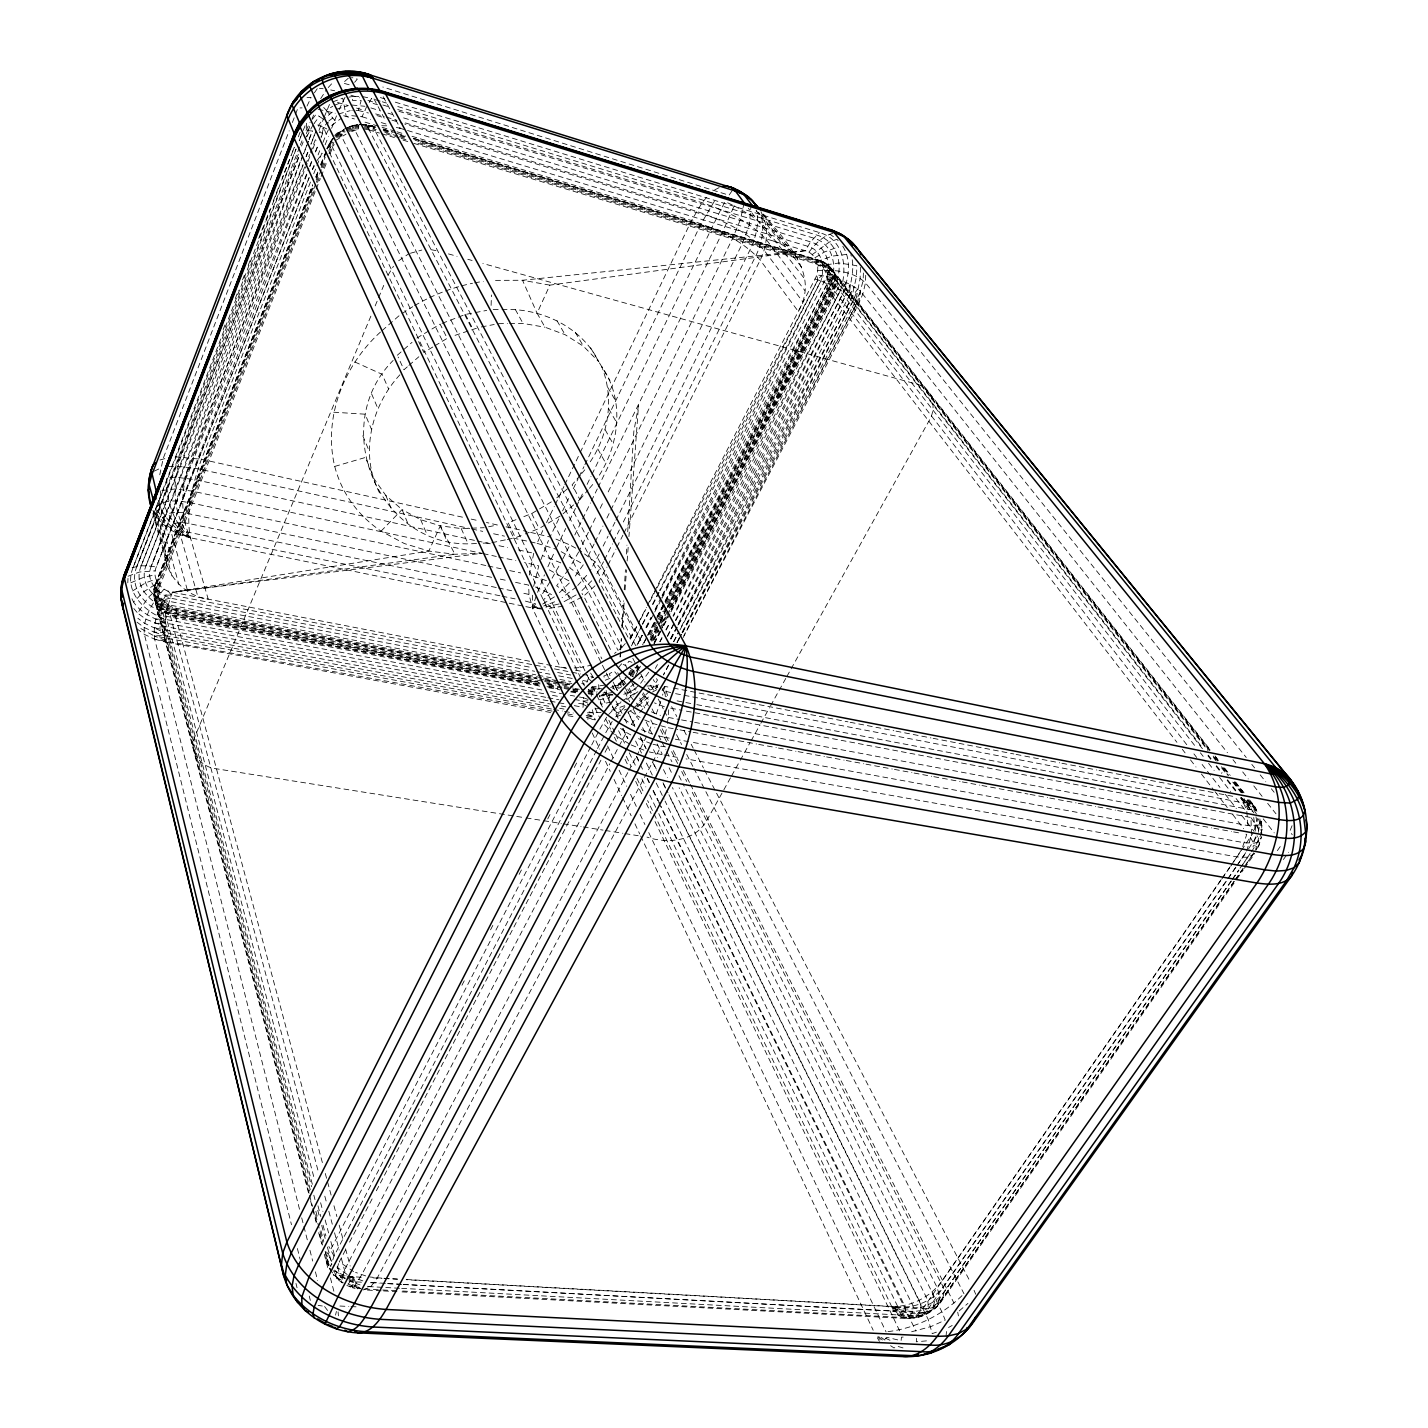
<?xml version="1.0" encoding="UTF-8"?>
<svg xmlns="http://www.w3.org/2000/svg" width="1428" height="1428" viewBox="0 0 1428 1428"><rect width="100%" height="100%" fill="white"/><g stroke="black" fill="none" stroke-linecap="round" stroke-linejoin="round"><path stroke-width="0.75" stroke-dasharray="5 3.75" d="M665.323 696.757L664.609 686.368L671.16 687.636M550.565 712.483L165.362 642.047C162.399 625.268 166.683 608.007 172.377 592.245L428.828 551.065L454.907 554.278L481.254 553.189M358.874 124.861L358.499 128.788L347.397 131.804M411.996 136.303L691.527 220.519C716.517 228.998 742.274 240.1 760.214 260.11L798.27 311.429C821.279 272.034 782.401 238.976 760.517 210.309M654.452 591.585L814.995 278.995C820.904 269.035 817.191 253.881 805.231 250.703L396.127 127.074M665.573 600.795L825.152 292.204C831.132 282.208 827.455 266.947 815.406 263.787L411.532 142.675M860.459 267.304L860.138 278.317L855.729 300.987L682.298 632.675M863.387 272.998L863.155 280.495L857.282 302.575L683.923 635.585M865.707 275.283L865.475 282.833L862.887 293.882L858.531 304.057L683.173 637.513M491.107 305.431L491.446 294.989M574.306 705.646L583.088 707.271L583.409 697.756L576.841 696.525M591.263 696.257L591.835 686.957L605.972 684.904M127.806 582.803L127.984 578.429M541.819 689.956L165.309 619.359C144.246 611.755 123.004 591.049 133.322 566.916L290.33 157.633L282.119 178.304M309.055 1193.326L153.599 595.03L153.992 588.693L159.436 586.854L315.409 191.013M529.592 661.235L172.377 592.245C160.846 590.746 151.332 578.358 156.277 567.005L306.824 174.716M541.319 677.657L176.733 608.328C166.683 606.793 157.473 597.511 159.436 586.854M667.465 723.478L668.911 707.842L682.013 710.323M310.465 182.07L201.437 459.281C192.655 484.163 185.426 511.367 190.424 537.803L208.202 599.117C179.268 595.333 156.134 563.971 168.504 535.714L309.091 177.697M352.877 129.734L352.377 125.468L357.589 124.575M620.573 649.829L621.251 638.691M621.93 627.57L623.554 600.831M624.232 589.71L625.446 569.665M626.392 554.064L626.928 545.157M627.731 531.805L633.818 431.577L638.494 405.552L628.945 536.589M299.523 1209.248L154.67 639.191C152.225 622.197 159.686 605.383 168.129 591.049L171.306 595.065L545.639 667.197M620.68 649.847L621.483 638.744M622.465 625.428L624.25 600.992M625.053 589.889L626.517 569.897M627.16 561.008L628.302 545.46M309.18 139.355L312.375 131.037L306.02 130.412L306.77 121.541M946.05 1336.501L946.728 1328.486M1261.834 834.791L1260.745 818.405M677.925 625.089L849.321 295.703C849.714 281.959 855.854 268.357 850.838 254.719M1251.481 851.802L1258.889 840.039L1261.21 833.059L1261.906 825.705L1257.782 818.351L1254.73 829.757M380.437 332.081C343.916 365.211 323.031 417.458 334.723 466.421A158.901 131.608 -26.4 0 0 381.062 531.145L404.356 543.55L428.828 551.065L440.27 525.843L461.244 528.574L484.235 527.7M159.757 474.792L163.167 458.549L289.17 130.805M916.651 1338.304L916.294 1341.802L927.236 1340.803M662.074 595.476L820.886 280.941C824.777 268.071 822.974 250.364 807.659 246.276L404.695 124.004M476.506 543.425C380.651 552.136 326.476 427.24 393.164 360.445M379.545 492.928C359.303 454.158 371.226 405.588 400.126 374.547M309.608 126.449L306.699 136.838M1258.675 837.808L1255.658 849.499L1258.3 847.179L1259.371 843.948L1257.033 835.755M325.191 1251.41L330.618 1270.492L326.316 1261.442L325.78 1252.053M358.821 96.586L352.948 96.444L352.43 100.371L361.195 100.549L358.303 110.491L351.859 110.367M395.306 102.156L819.386 232.568C844.68 239.44 847.554 268.928 840.61 290.134L672.999 615.986M744.131 202.758L740.472 219.466L732.618 238.387L607.043 494.266M328.44 129.734L326.227 134.178L322.746 133.215L321.104 137.356L323.62 127.378L327.512 122.219L331.671 125.468L340.828 118.649M1255.426 836.826L1253.034 846.965M1209.534 750.575L858.531 304.057L860.602 291.437C848.303 281.298 832.256 276.8 816.673 274.908L817.851 279.888L659.54 590.478M590.246 461.779C608.899 434.166 614.361 397.644 601.616 366.478C625.607 400.304 619.306 447.535 596.047 480.058M398.93 111.313L813.514 238.083C833.916 243.617 837.272 267.768 830.685 284.993L667.144 607.239M667.572 695.579L664.609 686.368L662.592 695.257M344.38 1275.382L333.581 1270.741L336.758 1277.007L343.202 1282.987L341.56 1282.38L341.078 1280.256L345.933 1267.154L609.845 763.694M596.529 750.485L334.009 1256.104L330.707 1266.547L325.298 1255.855M533.661 586.372L538.767 565.916L524.558 562.525M817.726 266.001L839.129 262.984L856.836 265.715L856.55 276.354L851.748 297.542L679.728 629.73M662.449 596.029L824.063 282.137C833.167 268.25 827.437 246.384 810.533 241.885L400.804 117.042M675.408 620.323L843.716 291.972C848.393 277.139 851.784 260.074 842.716 246.134M335.544 1315.117L336.401 1311.439M588.8 678.764L330.189 142.604C331.939 139.426 338.686 126.753 342.381 134.857L338.15 138.677L337.24 137.963L345.148 131.84M533.733 553.243L529.324 574.752L548.12 581.214M308.412 1192.523L154.635 600.206L155.866 597.368L160.043 595.119M658.594 735.866L664.341 737.223L666.84 727.477L677.782 729.494M298.702 157.562L141.247 565.72C132.911 585.177 149.69 602.919 167.379 608.364L537.124 678.55M302.825 155.991L146.067 565.72C139.105 581.785 152.618 599.956 169.236 601.366L534.643 671.267M338.49 1263.619L335.544 1275.864L336.901 1278.685L341.56 1282.38M310.269 1189.81L153.867 589.871L155.759 583.463L160.525 582.999M155.759 583.463C149.708 597.297 161.382 612.326 175.412 614.058L540.034 682.959M584.48 685.94L327.351 148.226L328.369 146.888L332.617 147.459L334.134 144.478M565.988 667.769L560.204 667.162L532.394 607.971L536.035 596.44M153.599 595.03L154.902 592.495L159.222 590.978M153.992 588.693L153.867 589.871M312.339 1184.33L155.331 583.945M1258.3 847.179L1261.674 836.737L1258.175 841.949L1254.409 843.145L1244.377 842.77L690.616 741.989M592.495 682.173L588.247 678.371L593.405 677.515L589.425 675.622L586.14 684.423L581.767 683.601M660.771 701.237L656.255 713.946L660.468 715.374M540.873 559.651L548.459 540.48M601.92 688.849L598.082 688.457L597.332 690.349L590.781 689.117M1258.246 832.381L1260.299 822.064L1259.407 815.352M176.733 608.328L175.555 616.682L323.014 1164.962M682.066 632.461L853.89 299.309L857.657 289.027L851.748 297.542L678.246 625.321M537.553 592.352L544.479 574.841M303.182 164.88L151.279 566.184C144.978 580.732 157.687 593.227 170.253 598.118L531.359 667.447M306.324 156.562L307.895 152.403M311.054 144.085L315.767 131.608L310.893 144.067M296.078 149.083L136.981 566.131C128.074 586.908 145.585 609.31 166.576 612.023L538.534 682.334M302.415 132.483L299.237 140.783L300.772 136.642M291.116 155.545L294.311 147.245L290.991 155.491M298.291 136.856L300.683 130.608M303.611 153.921L308.394 141.426L303.414 153.796M292.365 122.505L294.757 116.275M295.542 114.204L297.934 107.975L302.076 107.885M310.001 166.416L312.393 160.186M315.588 151.886L317.962 145.656M307.198 163.488L151.279 566.184L141.247 565.72L130.305 568.023M308.002 161.4L312.018 151.029M312.821 148.958L316.034 140.64M133.322 566.916L295.917 149.119M299.594 147.013L136.981 566.131L298.452 157.598M300.398 144.942L302.004 140.801M298.327 154.349L180.945 456.585C171.628 482.878 172.324 515.347 190.424 537.803L523.683 606.186M301.54 146.084L303.147 141.943M306.36 133.661L308.769 127.449M311.982 119.167L313.589 115.025M223.161 329.618L225.588 323.406M235.281 298.523L238.512 290.241M242.546 279.87L244.973 273.658M248.204 265.358L250.614 259.146M258.7 238.405L265.162 221.822M265.965 219.751L269.999 209.398M273.23 201.098L278.888 186.586M146.067 565.72L302.772 164.845M306.02 156.544L307.645 152.385M304.717 166.933L191.191 457.442C182.32 482.86 178.197 512.813 190.424 537.803C173.698 534.25 157.58 523.54 151.529 507.011M305.521 164.863L309.573 154.492M310.394 152.421L316.07 137.891M319.301 129.591L323.353 119.22L334.545 110.384M324.174 117.132L329.636 104.101M678.603 622.858L846.625 293.847L850.267 284.547L843.716 291.972L673.445 616.236M309.144 177.679L156.277 567.005L151.279 566.184L308.805 168.433M312.393 169.397L314.017 165.255M318.087 154.884L319.711 150.743M322.96 142.461L326.227 134.178L323.62 127.378L314.071 123.486L319.372 116.453L323.228 119.077L318.623 125.182L319.087 130.555M313.732 173.788L316.159 167.594M316.98 165.523L321.853 153.099M325.12 144.835L328.369 136.552M331.617 128.288L336.508 115.864M1246.68 851.052L1251.517 834.916L1250.946 817.548L684.191 710.733M306.645 136.856L312.839 125.271M141.247 565.72L302.593 155.866M309.108 139.319L312.375 131.037M155.152 584.48L312.678 184.605M315.82 176.751L317.944 171.878M320.711 164.327L326.084 151.207M155.206 585.052L312.678 185.497M315.927 177.215L317.569 173.074M320.836 164.791L330.457 141.64L331.814 141.747L329.243 146.852M312.072 188.228L156.42 583.106C150.529 596.565 161.899 611.184 175.537 612.88L537.928 681.442M316.141 177.893L317.784 173.77M321.032 165.487L326.744 151.029M312.946 188.175L157.294 582.874C151.618 595.869 162.578 609.988 175.751 611.648L542.479 681.12M316.213 179.91L317.837 175.787M321.104 167.504L325.173 157.187M315.57 184.301L158.312 582.785C152.85 595.262 163.381 608.846 176.037 610.434L536.214 678.764M316.373 182.231L321.3 169.771M322.121 167.701L324.567 161.471M328.672 151.1L332.778 142.05M314.249 190.727L159.418 582.838C154.188 594.78 164.256 607.775 176.376 609.31L536.553 677.729M317.534 182.427L319.158 178.286M323.263 167.897L325.727 161.685M328.993 153.385L333.813 142.479M316.231 188.942L320.336 178.571M321.157 176.501L326.887 161.989M330.171 153.688L332.617 147.459M309.626 166.362L312.089 160.132M315.356 151.85L317.819 145.638M303.2 130.412L306.056 123.326M1292.072 825.705L1289.823 831.257L1292.251 834.737M591.977 474.346L720.747 209.63L725.156 201.634L734.206 205.846L722.229 232.818L598.261 486.93M670.946 609.595L834.059 286.6C844.823 268.482 838.29 240.868 816.495 234.977L397.18 106.35M370.869 316.141L194.922 736.509C187.871 751.485 201.241 767.55 216.467 768.799L523.969 817.584M375.171 305.878L377.742 299.737M378.598 297.684L383.739 285.368M332.778 101.888L342.756 98.175L346.254 116.614L351.823 115.668L362.034 116.757L366.657 106.636M339.079 109.706L346.647 93.909M513.17 538.053L537.089 543.318L542.765 530.556M1242.735 846.59L1246.751 834.345L1242.378 833.541M363.89 128.877L368.799 129.859L370.994 126.146L372.726 126.146L643.046 644.992M547.888 566.773L554.921 551.029M641.475 729.637L648.33 732.635L652.435 723.336L666.84 727.477M502.031 309.519C540.337 307.627 581.499 326.369 598.832 361.819L583.463 346.272L565.06 334.67L544.996 327.208L537.071 313.214L549.869 285.136L805.231 250.703L810.533 241.885L819.386 232.568M665.519 746.915L661.146 746.13L377.295 1277.899L370.798 1286.717L363.533 1289.877L381.33 1290.823M646.688 736.116L637.191 754.859M307.02 106.065L311.09 97.532L307.02 97.604M556.617 547.388L565.72 528.467M546.603 522.559L554.278 506.547M555.242 504.548L563.881 486.555M564.845 484.556L579.232 454.55M580.196 452.551L691.527 220.519L702.094 202.705L708.306 195.368M558.741 518.917L550.03 536.999L523.433 530.698M562.614 510.885L569.397 496.837M573.271 488.804L578.108 478.755M579.09 476.756L583.927 466.706M584.891 464.707L701.112 223.714L715.321 199.634M569.611 520.452L575.448 508.422M576.412 506.422L583.213 492.392M587.104 484.378L590.996 476.363M574.824 534.964L581.66 520.952M582.642 518.953L590.442 502.942M591.424 500.942L597.279 488.929M588.39 532.251L579.572 550.244L595.244 561.989L604.008 573.021L634.193 631.033L629.034 639.28L599.082 581.107L607.007 567.041M589.371 530.252L596.244 516.258M600.171 508.261L603.116 502.263M588.158 556.045L594.084 544.05M595.065 542.051L602.955 526.057M606.9 518.061L609.863 512.063M610.845 510.064L742.024 244.224L749.289 224.91L750.896 206.917M599.189 554.046L590.496 570.254M603.134 546.103L608.06 536.16M609.042 534.179L614.95 522.255M615.95 520.256L749.95 249.989C755.698 237.958 759.303 224.339 756.572 211.005M603.526 561.775L595.69 575.912M604.508 559.794L612.433 543.872M613.433 541.872L619.359 529.949M623.322 521.988L756.037 255.38C762.088 242.867 764.837 228.373 760.946 214.789L758.036 212.272M607.989 565.042L615.95 549.102M616.95 547.102L622.911 535.143M623.911 533.162L760.214 260.11C767.729 244.759 769.317 225.499 760.142 210.487M306.02 130.412L310.108 122.272M575.716 548.138L569.951 544.961L561.739 560.972M312.446 169.664L314.267 166.023M327.226 147.762L330.457 141.64M328.369 146.888L331.028 141.604M545.764 697.31L164.559 626.392L145.817 619.199L137.695 613.112L148.298 597.332L160.489 586.355M636.959 645.242L641.975 635.281M645.991 627.32L651.025 617.378M655.041 609.417L661.075 597.457M653.917 643.296L669.928 611.577M651.007 639.066L659.076 623.144M660.093 621.162L666.144 609.221M632.301 643.903L641.386 626.089M642.386 624.125L648.437 612.255M652.471 604.33L658.522 592.459M643.653 643.064L646.706 637.102M647.705 635.103L655.827 619.216M656.844 617.235L663.949 603.33M664.966 601.349L827.347 283.494L832.06 277.71M655.309 668.447L657.469 664.573M670.5 638.709L674.551 630.783M858.531 304.057L855.729 300.987L860.602 291.437L1227.455 752.734M630.194 638.959L637.299 625.125M638.316 623.144L646.438 607.311M647.366 605.383L653.542 593.477M667.287 636.138L674.391 622.305M461.94 985.266L465.01 979.34M490.536 929.842L493.606 923.898M519.132 874.4L522.202 868.474M547.727 818.976L550.797 813.032M574.288 767.496L577.358 761.57M642.118 635.496L638.066 643.403L642.35 635.603M646.188 627.606L651.275 617.735M655.345 609.845L658.379 603.919M659.79 641.654L661.824 637.709M665.894 629.802L668.947 623.875M676.961 642.368L681.049 634.443M648.187 634.425L656.362 618.592M657.398 616.61L664.555 602.759M590.656 746.951L330.296 1250.25C322.871 1261.549 330.903 1274.204 341.078 1280.256M591.692 744.97L598.867 731.082M599.885 729.101L607.4 715.963M630.712 670.25L628.659 674.212L633.389 676.836M649.133 634.657L657.308 618.842M658.344 616.86L664.484 604.99M665.502 603.009L826.152 292.526C832.399 282.084 828.561 266.126 815.959 262.823L416.083 142.8M629.677 674.551L632.747 668.625M650.151 635.014L657.326 621.162M658.344 619.199L662.431 611.291M666.537 603.384L827.24 292.954C833.774 282.048 829.757 265.376 816.602 261.913L416.637 141.783M630.73 675.016L634.817 667.108M650.186 637.459L658.379 621.644M659.397 619.663L666.573 605.829M667.59 603.848L828.365 293.472C835.166 282.137 831.007 264.769 817.298 261.163L415.102 140.247M654.131 643.403L662.271 627.624M663.288 625.642L667.376 617.753M671.446 609.863L841.842 280.852M673.588 641.6L678.693 631.711M631.408 645.92L641.654 626.196M642.671 624.214L648.812 612.38M652.917 604.49L659.058 592.656M660.093 590.674L820.886 280.941L840.61 290.134L855.729 300.987M631.729 675.569L636.852 665.68M650.168 639.994L659.397 622.197M660.414 620.216L666.573 608.364M667.59 606.382L829.472 294.061C836.522 282.316 832.221 264.358 818.03 260.61L413.567 138.962M651.222 639.173L659.45 623.322M660.468 621.341L666.626 609.453M667.661 607.471L834.059 286.6M632.64 676.194L637.763 666.305M651.097 640.619L659.29 624.804M660.307 622.822L664.413 614.915M668.518 607.007L830.489 294.703C836.54 284.029 834.72 268.339 823.171 262.163L819.083 265.322M636.46 670.91L639.53 664.966M651.846 641.243L660.057 625.428M661.075 623.465L668.25 609.631M669.286 607.65L831.346 295.31C836.451 285.814 836.344 272.766 828.008 265.09L822.421 267.696M637.013 671.535L640.101 665.591M653.435 639.887L658.576 630.016M662.681 622.108L665.751 616.164M669.857 608.257L832.006 295.899L835.398 285.261L834.398 274.194L827.044 274.783M597.547 748.504L604.74 734.688M605.758 732.707L612.184 721.443M635.335 676.051L640.476 666.162M653.81 640.458L658.951 630.587M659.986 628.606L666.144 616.735M667.162 614.754L832.47 296.417C836.772 288.063 837.718 277.3 832.042 269.339L829.489 268.999L825.152 270.892M630.337 639.012L639.601 621.251M640.636 619.27L645.795 609.417M649.918 601.509L656.095 589.675M657.13 587.711L817.851 279.888L821.439 275.497L824.063 282.137M643.778 643.243L646.848 637.334M647.884 635.371L656.095 619.627M657.13 617.646L664.323 603.865M665.341 601.902L830.685 284.993L837.129 279.192L837.379 288.331M345.451 1250.035L339.275 1261.888L353.573 1271.563M349.574 1242.128L372.244 1198.681M376.367 1190.774L600.938 760.178M605.061 752.27L608.149 746.344M670.749 638.887L676.908 627.053M668.536 665.145L663.413 674.998L668.643 665.127M667.572 636.317L674.766 622.537M675.801 620.573L846.625 293.847M610.881 761.731L618.11 747.897M619.145 745.934L626.428 732.51L618.61 727.084M681.263 634.639L677.14 642.546L681.459 634.835M646.491 627.731L653.721 613.951M654.756 611.987L660.95 600.188M661.985 598.225L827.347 283.494L826.776 276.461M660.022 641.797L662.092 637.87M666.216 629.998L669.304 624.107M673.784 641.761L678.96 631.926M679.996 629.962L853.89 299.309M578.679 551.94L569.665 567.737L584.195 578.679L592.263 588.979L621.948 647.33L614.558 653.417M654.399 643.385L662.717 627.588M663.77 625.625L670 613.79M671.053 611.809L840.61 290.134L846.144 282.601M388.041 275.122L393.485 266.233M670.981 639.066L677.211 627.285M682.495 632.872L857.282 302.575M627.802 772.584L361.677 1274.883L354.162 1286.682L352.591 1287.788L346.897 1285.468M628.838 770.62L636.156 756.84M849.321 295.703L854.158 286.707M730.493 777.832L706.664 820.725C694.883 841.413 667.661 844.019 646.973 837.094M731.582 775.886L739.168 762.249M740.257 760.303L750.003 742.756M751.092 740.811L759.767 725.21M760.838 723.264L769.514 707.681M770.602 705.718L785.775 678.443M786.864 676.479L928.843 421.153C937.196 408.479 933.073 388.005 916.955 384.239L482.86 263.484M1255.783 850.303L1259.371 843.948M1253.82 852.73L1244.341 866.921M815.406 263.787L818.03 260.61L820.332 260.842L1202.43 748.754M1249.803 854.051L1240.272 868.26M552.101 578.215L560.758 562.828L542.265 555.474M1256.14 837.308L1247.055 851.07M1245.716 852.677L1227.58 879.469M172.449 607.132L170.2 615.218L318.551 1172.584M1241.521 850.303L1253.177 832.899M1241.075 850.41L1230.793 866.082M549.887 581.999L540.962 596.244M630.301 675.158L637.87 664.913M640.601 683.316L649.044 671.749M658.272 684.512L654.113 691.009L652.382 688.117L657.523 680.049L655.149 677.193M320.711 98.603L326.78 89.143M664.609 686.368L662.056 690.331L673.391 693.24M380.151 101.138L371.637 98.514L369.156 102.209L377.67 104.815M568.415 569.594L556.688 585.748L567.701 594.102L573.77 601.973L601.831 658.736M624.107 719.176L631.497 724.299L637.281 715.821L640.994 717.891M732.046 190.834L729.012 195.208L382.829 87.019M1221.136 879.612L940.82 1282.54C929.432 1297.534 910.582 1306.852 891.732 1306.62L406.498 1279.738M1222.422 877.774L1230.061 866.796M1231.329 864.957L1240.254 852.141M1220.637 880.701L923.22 1308.173L915.544 1315.866L906.387 1318.508L399.126 1291.751M1221.904 878.863L1229.526 867.903M314.374 92.82L317.659 88.09M1235.613 867.51L942.819 1287.449C931.199 1302.729 910.421 1309.779 891.732 1306.62L647.616 800.555M1236.88 865.689L1245.787 852.909M1226.313 881.29L928.753 1308.03C920.846 1321.596 897.498 1322.721 891.732 1306.62C909.69 1312.421 931.966 1307.923 943.712 1292.429L1231.043 881.058M1232.328 879.22L1238.701 870.08M1239.986 868.26L1250.196 853.623M1231.329 881.058L933.894 1306.87C928.789 1314.171 919.882 1318.347 911.028 1317.955L400.108 1290.894M1232.614 879.237L1238.986 870.098M1234.095 881.308L943.301 1297.159C931.627 1312.778 908.422 1314.76 891.732 1306.62C903.371 1326.344 930.842 1317.08 941.463 1301.319L1235.506 881.005M1235.381 879.487L1243.038 868.527M1244.306 866.707L1253.231 853.944M1234.131 881.504L938.25 1304.621C934.394 1310.975 926.647 1312.867 919.668 1312.475L403.178 1284.397M1235.416 879.684L1243.056 868.742M1236.773 879.184L1243.163 870.045M1244.448 868.224L1254.676 853.605L1247.929 857.3L1237.148 856.943L686.065 758.893M1277.346 850.66L1281.202 845.197M1283.415 859.531L1288.574 852.266M586.712 575.305L577.751 585.462M639.744 712.536L649.615 700.202L642.85 695.133M312.464 119.131L315.999 114.418L319.372 116.453M330.046 142.175L339.543 131.769M330.189 142.604L334.884 136.535L342.809 130.216M317.034 160.543L322.371 153.492M615.682 716.892L625.107 706.432M808.873 252.238C815.085 244.045 822.814 235.798 833.149 233.246M525.861 606.632L532.394 607.971L535.643 603.883L523.79 600.67M575.288 576.037L583.552 564.399L559.74 550.869M591.727 580.803L580.857 591.656L582.749 594.619M543.711 693.705L164.863 622.947C153.189 618.11 140.765 613.076 133.554 602.027L143.657 591.799L157.669 582.945M608.614 714.5L621.019 701.773M354.626 82.324L357.303 79.111L351.574 77.505M580.232 475.238L572.11 484.842L579.893 499.586L575.181 503.566M581.589 473.65L586.997 467.242M579.893 499.586L588.104 489.929M589.478 488.322L594.958 481.879M594.976 585.837L583.695 596.101L611.113 650.74M168.361 605.186L165.077 612.773L314.392 1179.135M621.948 647.33L627.624 640.904M618.378 667.501L621.769 663.663M610.684 687.582L619.252 683.387L625.66 677.265M626.499 677.64L619.806 684.048L612.398 687.814M638.816 678.907L641.208 676.212L644.403 679.05M164.077 589.104C153.296 601.42 142.443 617.235 144.406 634.407L291.473 1224.706M649.561 691.277L636.567 703.183L638.155 706.2L633.032 709.198M638.155 706.2L649.865 695.775M328.226 87.554L332.581 82.77M633.496 708.217L645.26 697.221M381.062 531.145L402.053 509.582L420.653 519.685L440.27 525.843L454.907 554.278L172.377 592.245L483.449 553.1M878.72 1336.572L883.307 1340.91L886.824 1337.322L901.086 1340.678L901.461 1337.143L905.852 1336.983M542.711 604.062L554.51 596.797L549.834 593.584L543.3 600.046L552.154 608.542L580.536 667.554L591.727 665.073M888.002 1331.646C915.937 1328.129 942.641 1314.974 962.561 1295.089M812.193 254.612L829.186 242.153L836.969 239.279L839.271 242.028M328.779 121.059L335.562 115.793M335.526 136.856L344.148 130.162M336.348 137.338L344.612 130.93M326.53 148.619L332.474 143.246M348.325 78.183L342.934 83.038L350.146 85.037M398.68 260.735L408.515 253.97M382.079 330.636L398.555 316.159A158.901 131.608 -26.4 0 1 412.746 306.699M397.305 355.233L412.032 342.345M407.283 366.853L403.963 369.745L398.144 357.054M408.926 365.407L418.85 356.75M959.188 1310.94L967.952 1303.371M556.813 497.783L568.701 487.716M573.61 504.905L561.025 515.508L539.106 528.521L525.272 533.911M559.437 592.638L570.593 581.803L548.691 569.54M576.466 586.819L562.096 597.689M617.396 690.492L616.414 688.457L625.143 682.388L624.322 681.638L612.701 688.76M623.161 685.494L625.964 683.191M630.73 686.618L635.21 682.941M638.066 686.172L624.625 695.9M626.696 699.684L639.119 690.849M164.755 602.438L161.435 605.99L160.561 609.363L311.607 1186.722M132.572 590.942L145.46 582.945L155.813 579.054M576.109 594.941L561.204 603.259M622.751 700.577L635.246 692.955M814.906 257.79L824.331 252.042L838.593 246.812M515.562 582.356L528.628 585.087L529.003 594.316L532.394 607.971L537.41 604.847M323.674 107.457L326.227 110.224L332.742 106.243M608.489 677.515L339.578 132.393L345.683 128.181L352.77 125.985L618.092 650.543M339.578 132.393L345.879 128.574M335.437 140.551L346.022 134.107M416.94 338.043L440.127 324.102L447.214 338.347L434.612 345.915M432.809 347.004L423.813 352.413L417.797 339.846M523.862 516.615L531.698 513.562L553.404 500.657M582.035 597.082L566.613 604.794M617.164 690.295L615.182 686.225L622.608 681.87L624.375 684.315M618.52 688.528L621.769 686.636M623.786 694.294L637.174 688.296M631.319 710.198L627.909 712.197L634.835 726.192M130.894 582.749L144.282 577.055L154.992 574.931M652.453 692.062L657.362 689.349M948.549 1327.487L952.173 1325.487M161.899 599.028L158.08 601.956L156.991 605.079L309.501 1191.113M128.074 576.234L139.533 572.003L155.206 570.843M714.732 189.888L719.391 187.479M154.242 471.115L160.418 468.241M554.617 601.813L543.747 605.99M160.025 459.994L169.325 457.317M816.798 261.663L832.363 256.094L846.661 254.416M348.039 1278.988L353.073 1276.775L364.194 1277.4M620.787 702.754L612.505 706.039L615.468 713.482L626.41 709.145M620.555 715.125L616.878 716.588L615.468 713.482M607.418 674.605L603.883 675.997L604.865 680.388L611.13 677.907L609.203 673.891L614.129 670.999L616.95 674.48M624.696 705.682L609.667 710.894M516.008 519.667L508.172 522.719L515.383 537.767L523.291 534.697M442.073 323.353L465.367 314.446L486.698 310.411M455.05 335.348L479.148 327.369M410.407 253.256L421.813 250.061M348.985 126.735L352.555 125.61M347.397 127.806L352.77 125.985M346.058 129.02L358.696 125.575M346.433 129.823L358.589 126.521M346.897 130.769L358.517 127.61M351.645 131.59L359.374 128.698M334.366 105.244L343.309 101.906M336.312 109.296L348.075 105.726M338.561 113.972L350.181 110.652M936.375 1332.163L932.234 1333.627L928.271 1319.597L669.411 796.11M559.151 603.937L541.176 608.096L532.394 607.971L532.394 595.19L520.274 592.513M541.783 609.06L532.394 607.971L538.963 605.918M911.635 1331.753L931.002 1326.558L945.211 1320.115L941.927 1311.904L679.139 787.774M696.793 704.629L1250.446 809.694L1252.945 808.426L1253.195 805.82L1248.625 799.109M334.723 466.421L365.497 457.442L371.691 472.525M166.576 612.023L157.241 614.593L540.105 686.154M170.253 598.118L163.095 600.01L168.272 604.794L535.821 674.837M827.954 279.138L832.774 278.692L836.005 280.067L1202.822 748.218M612.023 692.616L603.169 694.062M601.402 695.329L608.453 693.758L609.72 697.864L596.708 700.22M612.701 694.383L601.581 695.15L606.846 694.829L611.291 704.307M612.987 695.025L597.243 696.132M611.077 701.969L601.099 704.236L599.635 695.739M563.025 606.186L545.924 608.864M161.899 490.482L175.019 489.001L192.137 491.107L481.111 553.189M505.334 539.873L491.25 542.836L478.612 543.336M507.333 539.463L515.383 537.767M488.59 526.789L497.283 524.986L486.448 522.487M347.093 1277.953L353.073 1276.775L357.196 1285.985L360.142 1288.77L347.325 1285.379M481.307 326.958L494.213 324.495M158.847 609.863L167.379 608.364M656.898 686.422L648.205 687.939L650.026 689.974L657.808 687.421L653.239 679.549M367.228 126.967L375.118 125.61M352.27 125.575L359.57 124.415M352.252 125.985L359.82 124.789M348.878 97.14L352.948 96.444M164.559 626.392L154.331 627.909L144.71 623.393L137.891 618.306M532.394 607.971L540.248 607.025M805.231 250.703L522.523 280.263L491.91 280.388M600.063 708.538L592.102 709.038L595.137 719.819L587.497 719.069M587.372 712.822L603.169 712.376M817.655 270.499C834.023 269.624 853.051 270.874 865.475 282.833L1246.251 757.483M647.009 686.065L656.309 685.494M587.961 691.348L595.262 691.455M603.062 692.955L606.4 692.741L606.846 694.829M574.377 699.417L583.124 701.059L591.317 700.559M155.009 623.518L164.863 622.947M574.127 667.929L580.536 667.554M827.865 283.672L835.88 285.743L1194.968 745.862M587.765 714.286L593.905 716.678L584.837 717.088L595.137 719.819M548.745 706.253L164.434 635.478L154.135 635.906L139.444 627.784M168.486 466.599L177.893 466.224L198.01 468.83L469.705 528.503M175.216 456.781L201.437 459.281L462.511 517.186M897.855 1314.902C903.228 1315.991 907.619 1310.154 904.495 1305.442L661.128 806.499M901.907 1317.455C909.904 1319.061 916.401 1310.351 911.724 1303.371L665.073 801.09M345.237 1278.006L336.758 1277.007L333.224 1274.615L336.901 1278.685L343.434 1280.184L340.167 1275.954L337.115 1265.262M165.63 595.19L171.306 595.065M160.811 604.954L168.272 604.794M823.171 262.163L824.92 262.77L1207.999 750.575M498.515 323.674L507.44 323.585M509.653 323.567L523.023 323.442L544.996 327.208M493.178 309.59L499.818 309.537M359.32 124.272L372.422 125.771M359.071 124.415L372.726 126.146M361.498 124.807L366.585 124.896L635.835 645.884M381.722 125.735L388.345 125.843M352.056 105.047L364.908 106.279M155.991 619.074L165.309 619.359M339.918 1306.031L348.825 1306.477M351.038 1306.584L357.714 1306.906M368.317 1286.574L399.697 1288.27M401.696 1288.359L915.544 1315.866L925.451 1314.635L937.607 1305.71L939.838 1296.963L937.018 1287.235L682.941 783.651M364.586 1289.002L380.473 1289.877M382.704 1289.984L398.233 1290.805M383.561 1290.93L396.913 1291.644M381.722 1278.149L369.727 1276.971M383.953 1278.274L397.27 1279.006M406.141 1279.506L923.22 1308.173C937.857 1311.207 949.602 1295.178 940.82 1282.54L690.777 789.398M373.101 1277.881L382.008 1278.381M384.239 1278.506L397.591 1279.238M385.364 1283.433L368.674 1282.148M387.595 1283.558L400.947 1284.29M361.48 1282.201L353.466 1281.684L349.235 1279.934L353.073 1276.775L354.465 1285.646L358.232 1289.234L352.591 1287.788L351.538 1284.897L353.073 1276.775L347.789 1276.096M370.37 1282.683L379.259 1283.183M388.13 1283.665L401.464 1284.379M403.678 1284.504L894.428 1311.172L897.766 1309.94L897.73 1306.513L658.451 812.978M136.999 622.162L144.067 627.428L154.028 632.086L164.345 632.693L550.405 704.022M333.741 412.21L365.086 414.191L371.369 429.06M578.643 703.433L589.443 704.682M136.838 628.784L144.406 634.407L154.67 639.191L552.029 711.09M319.479 88.304L323.139 88.732M694.651 722.354L1247.947 825.616L1258.425 825.081L1261.102 821.171L1262.316 828.99L1261.406 831.721L1258.871 819.494M367.299 1286.289L370.798 1286.717M357.196 1285.985L348.593 1283.701L353.073 1276.775L340.167 1275.954L334.759 1273.812M826.866 288.099L834.63 291.276L1188.507 746.933M318.141 1305.424L322.317 1305.995M526.164 817.923L541.551 820.368M543.747 820.707L561.311 823.51M563.507 823.849L581.089 826.634M583.284 826.99L603.044 830.114M605.24 830.471L622.822 833.256M625.018 833.613L638.191 835.701M586.14 715.357L593.905 716.678M549.869 285.136L522.523 280.263L537.071 313.214M661.914 754.591L649.276 751.931M664.109 754.984L677.283 757.34M664.341 737.223L673.106 738.811M675.283 739.204L688.421 741.596M431.077 249.704L437.736 250.917M679.978 729.886L690.92 731.904M693.115 732.314L708.431 735.134M710.609 735.545L728.119 738.758M730.315 739.168L756.572 744.006M758.75 744.416L776.261 747.629M778.456 748.04L795.967 751.271M798.145 751.663L824.402 756.501M826.598 756.911L844.109 760.142M846.286 760.535L863.797 763.766M865.993 764.176L892.25 769.014M894.428 769.406L911.939 772.637M914.134 773.048L931.645 776.279M933.823 776.671L960.08 781.509M962.276 781.919L979.786 785.15M981.964 785.543L1027.928 794.022M1030.106 794.414L1047.616 797.645M1049.812 798.056L1076.069 802.893M1078.265 803.286L1095.758 806.517M1097.954 806.927L1115.464 810.14M1117.642 810.551L1124.211 811.764M1126.406 812.157L1143.899 815.388M1146.095 815.799L1163.606 819.012M1165.784 819.422L1172.352 820.636M1174.548 821.029L1183.294 822.653M1185.49 823.046L1192.059 824.259M1194.236 824.67L1211.747 827.883M1213.925 828.294L1220.494 829.507M1222.689 829.9L1231.436 831.524M1233.631 831.917L1240.2 833.131M559.669 708.27L564.042 709.073M551.422 709.002L154.135 635.906L164.952 640.155M553.618 709.413L562.346 711.001M564.542 711.412L573.271 713.018M567.344 713.893L573.913 715.089M568.076 715.696L574.627 716.892M547.959 697.721L558.919 699.756M548.013 700.773L154.331 627.909L164.345 632.693M550.191 701.166L556.777 702.397M558.973 702.808L565.542 704.022M561.365 706.039L565.756 706.86M550.583 691.598L561.525 693.651M570.272 695.293L574.663 696.114M552.475 695.329L561.222 696.971M668.411 717.463L679.353 719.498M681.531 719.908L692.473 721.961M544.657 681.531L559.937 684.44M562.114 684.851L573.039 686.922M588.318 689.813L597.047 691.455M546.656 683.102L555.385 684.744M564.114 686.404L572.842 688.064M575.038 688.474L579.393 689.296M588.14 690.938L596.868 692.598M547.281 683.976L556.045 685.636M573.538 688.939L577.912 689.778M548.763 684.619L561.864 687.082M564.042 687.493L570.593 688.742M572.789 689.153L579.34 690.384M588.068 692.044L596.797 693.687M540.07 683.958L175.376 615.129C164.738 613.29 154.581 605.079 153.742 593.762M548.816 685.601L561.918 688.082M564.096 688.492L570.647 689.724M572.824 690.135L579.375 691.366M588.122 693.026L596.85 694.668M538.035 684.369L175.43 616.004C166.38 614.29 157.723 608.524 154.581 599.581M548.941 686.44L557.688 688.082M572.985 690.956L577.34 691.795M588.265 693.847L597.011 695.49M538.249 685.029L175.555 616.682C164.541 614.808 154.099 606.15 153.564 594.423M546.995 686.672L557.92 688.724M571.021 691.188L577.572 692.437M548.852 687.796L559.794 689.849M570.736 691.92L577.305 693.151M677.086 700.862L683.655 702.13M685.851 702.54L694.615 704.218M538.017 675.265L551.137 677.764M559.901 679.425L570.825 681.513M543.497 678.068L558.776 680.977M560.972 681.388L571.878 683.476M591.531 687.207L598.082 688.457M545.282 679.389L556.206 681.459M558.384 681.87L569.308 683.941M591.138 688.1L597.672 689.331M539.302 678.96L554.617 681.87M556.813 682.281L569.933 684.762M544.943 680.424L560.222 683.316M562.4 683.726L568.951 684.976M554.403 668.875L569.718 671.82M571.914 672.249L580.66 673.945M582.856 674.355L589.425 675.622M675.569 693.651L1244.091 803.018L1247.287 802.5L1246.519 799.626L1251.374 802.607L1257.765 811.639L1253.195 805.82L1240.914 797.895L1246.501 809.497M540.105 669.125L548.87 670.803M557.616 672.481L570.754 675.016M536.839 671.696L549.959 674.194M558.705 675.872L574.02 678.8M582.785 680.478L587.158 681.317M673.338 688.064L847.982 721.854M850.16 722.282L893.821 730.725M896.016 731.154L930.931 737.919M933.127 738.33L939.66 739.597M941.855 740.025L1013.898 753.966M1016.076 754.395L1022.626 755.662M1024.804 756.072L1031.355 757.34M1033.533 757.768L1059.737 762.838M1061.914 763.266L1068.465 764.533M1070.643 764.944L1096.847 770.013M1099.024 770.442L1188.524 787.756M1190.72 788.185L1197.271 789.452M1199.449 789.88L1206 791.148M1208.177 791.558L1216.906 793.254M1219.084 793.682L1225.635 794.95M1227.83 795.36L1234.381 796.628M538.088 662.931L566.541 668.429M575.305 670.125L581.874 671.392M318.123 109.242L335.169 113.223M364.479 126.628L376.207 129.627M364.158 127.717L375.671 130.662M330.725 89.946L334.67 90.767M396.324 127.467L400.322 128.288L382.633 95.64M364.836 125.682L374.671 128.109M358.303 110.491L368.442 113.008M499.889 595.744L183.748 531.305L181.16 532.233L180.285 534.822L197.742 596.172M502.067 596.19L515.097 598.885M496.266 587.515L188.657 523.523C182.838 522.291 169.861 520.988 170.557 529.949L187.711 591.317M498.461 587.961L511.545 590.692M362.748 96.658L371.637 98.514M491.607 577.323L188.942 513.741C180.285 511.92 161.025 509.867 161.953 523.183L178.857 584.498M500.318 579.143L506.851 580.518M485.841 565.524L190.12 502.727C178.982 500.96 164.416 498.283 155.938 507.69C163.47 521.416 175.93 532.019 190.424 537.803C173.216 523.166 165.791 499.675 166.933 477.577L175.822 477.202L194.833 479.594L475.078 540.498M488.019 565.988L501.067 568.755M509.76 570.611L520.631 572.914M483.271 553.653L496.319 556.456M498.479 556.92L515.865 560.651M477.255 540.962L490.286 543.8M498.979 545.692L507.672 547.584M518.525 549.941L531.573 552.779M471.883 528.985L482.753 531.377M493.606 533.769L504.477 536.143M471.222 519.114L477.755 520.56M506.03 526.843L521.256 530.216M653.042 744.256L661.146 746.13M322.746 133.215L319.247 132.34L323.62 127.378L326.833 128.948M362.855 1280.898L350.931 1276.632L348.825 1280.88L360.07 1284.914M360.873 1288.413L347.415 1283.933M365.711 1275.918L355.59 1272.402M537.089 543.318L555.795 549.102M154.67 639.191L165.362 642.047M337.472 102.423L348.075 105.511M448.481 253.916L457.067 256.308M467.813 259.289L472.115 260.485M902.996 1347.907L897.248 1346.247L894.017 1347.961L890.447 1345.604M375.261 127.431L365.229 124.968L366.585 124.896M383.775 129.984L392.289 132.554M400.804 135.107L405.052 136.392M383.186 130.662L391.7 133.215M400.197 135.785L404.463 137.052M384.721 132.179L397.484 136.017M399.608 136.66L405.998 138.587M386.292 133.857L399.055 137.695M401.179 138.338L407.569 140.247M368.799 129.859L379.473 133.072M381.615 133.714L394.431 137.552M402.982 140.123L409.39 142.032M362.034 116.757L370.548 119.345M381.205 122.558L387.595 124.486M343.72 115.739L354.394 118.952M365.05 122.165L379.991 126.664M382.133 127.306L394.931 131.162M397.073 131.804L403.464 133.732M371.548 125.753L375.814 127.021M383.079 128.984L395.859 132.84M397.109 133.429L405.623 135.999M414.138 138.552L819.904 260.449M383.382 129.359L391.915 131.929M413.227 138.338L820.332 260.842M356.572 108.082L365.068 110.67M375.689 113.901L384.186 116.471M386.31 117.114L396.93 120.345M405.427 122.933L696.436 211.308C721.033 219.716 746.38 230.64 764.141 250.293L802.429 301.379M376.974 115.597L383.364 117.524M391.897 120.113L402.553 123.361M350.913 95.212L359.428 97.818M367.942 100.424L374.314 102.388M382.829 104.994L389.219 106.939M397.734 109.545L702.094 202.705C725.424 210.737 749.414 221.09 766.336 239.636L804.803 290.473M370.923 107.939L379.455 110.545M387.988 113.151L392.254 114.436M380.383 97.568L384.65 98.889M382.276 101.781L386.542 103.084M1248.59 809.765L1240.914 797.895L1244.663 799.055M589.05 711.858L592.888 713.036M814.995 278.995L820.886 280.941M154.028 632.086L164.434 635.478M825.152 292.204L832.47 296.417L1176.922 742.31M643.903 750.146L631.122 744.934M651.275 743.667L635.157 737.348M648.33 732.635L652.507 734.028M664.395 706.753L654.47 702.897M535.464 586.997L549.834 593.584M555.956 539.088L569.951 544.961M583.409 697.756L589.336 699.863M889.983 1340.267L882.683 1336.965M631.979 662.342L628.909 661.164L625.999 665.805L623.179 664.377M160.186 490.857C163.506 509.725 174.216 527.343 190.424 537.803C175.876 533.394 162.81 524.13 154.795 511.081L171.86 575.966M828.008 265.09L1210.105 750.146M1250.446 809.694L1240.914 797.895L1252.481 804.25L1256.729 809.283M797.806 258.843L790.933 250.846L782.526 244.884L773.262 241.011L748.308 208.202M819.369 260.271L824.491 262.377M818.726 260.307L824.92 262.77M644.724 719.944L652.435 723.336M651.364 711.804L656.255 713.946M583.124 701.059L589.907 704.075M354.804 361.962L382.097 374.297L388.594 388.934M583.017 704.236L588.479 707.128M734.206 205.846L750.949 215.45L762.802 224.749L804.946 279.299M668.947 794.736L919.025 1300.301C922.577 1306.245 921.256 1315.366 913.92 1317.562L901.764 1314.42L891.732 1306.62C903.674 1314.331 919.775 1316.491 932.52 1309.44L934.662 1301.158L932.02 1291.965M631.497 724.299L634.8 726.138M626.428 732.51L633.407 736.384M629.355 743.934L615.914 735.599M347.183 1274.472L336.919 1267.118M345.273 1278.845L331.939 1267.885M190.424 537.803C173.609 529.217 160.329 513.669 155.581 495.284M1253.962 813.014L1246.787 802.911L1240.914 797.895L1253.356 807.266L1258.032 813.781M588.336 689.688L591.424 691.688M630.159 668.233L634.139 670.839M637.816 703.718L643.457 707.61M630.605 711.215L637.281 715.821M823.902 262.163L829.097 265.751M891.732 1306.62C900.443 1313.903 912.385 1317.83 923.613 1314.938C929.485 1310.636 929.039 1302.265 925.915 1296.41L672.409 787.56M1240.914 797.895L1252.945 808.426L1257.425 815.531M829.936 234.174L833.452 236.727M881.308 1337.465L884.896 1340.071M622.822 680.46L624.322 681.638M373.315 477.773L385.828 495.462L402.053 509.582L408.444 524.826M614.326 734.492L602.955 723.157M832.042 269.339L1209.659 749.129M834.398 274.194L1207.731 749.182M760.946 214.789L802.607 268.518M327.601 1310.493L324.424 1306.299M633.157 699.702L627.41 692.152L616.468 670.25M326.227 110.224L335.866 121.666M613.469 708.663L618.003 713.857M828.651 265.34L832.506 269.749M619.252 683.387L621.091 685.708M133.821 608.542L137.695 613.112M1251.82 764.426L1254.623 767.907M1260.192 774.869L1265.779 781.812M1271.348 788.774L1274.151 792.254M877.792 1336.786L880.219 1339.821M1233.007 759.714L1235.773 763.212M1242.699 771.923L1248.25 778.903M1253.784 785.882L1262.102 796.36M1267.653 803.339L1275.972 813.799M1215.085 756.037L1217.905 759.625M1224.742 768.318L1230.293 775.368M1235.773 782.33L1244.056 792.861M1249.554 799.859L1255.069 806.856L1257.265 812.211L1247.626 799.948M1215.549 757.072L1218.37 760.642M1223.814 767.568L1229.365 774.636M1234.845 781.598L1243.128 792.112M1215.05 757.572L1217.798 761.07M1223.296 768.086L1228.812 775.083M1234.31 782.08L1242.574 792.594M1248.072 799.591L1257.711 811.854M1263.227 818.851L1274.24 832.863M1213.175 756.09L1215.996 759.678M1221.493 766.693L1228.366 775.44M1233.846 782.401L1242.128 792.951M1213.461 757.518L1216.245 761.088M1221.725 768.05L1227.259 775.101M1232.739 782.08L1241.021 792.611M1208.266 755.162L1211.069 758.75M1216.513 765.694L1222.065 772.762M1227.509 779.742L1235.791 790.309M1241.271 797.288L1252.285 811.336M1207.927 755.787L1210.73 759.339M1216.174 766.318L1221.708 773.369M1227.17 780.348L1235.434 790.898M1200.395 752.806L1203.197 756.394M1208.623 763.355L1214.157 770.442M1219.601 777.421L1230.615 791.523M1236.059 798.52L1245.68 810.836M1251.16 817.851L1261.21 833.059M1193.915 753.895L1196.7 757.483M1202.108 764.462L1219.94 787.399M1225.367 794.396L1236.327 808.516M1241.789 815.531L1254.087 831.382M1182.313 749.289L1185.097 752.895M1190.488 759.874L1195.986 766.997M1201.394 773.976L1213.693 789.898M1215.05 791.665L1227.295 807.534M1232.739 814.549L1243.645 828.668M763.034 214.539L790.933 250.846M756.09 210.344L782.526 244.884M650.115 685.083L652.382 688.117M619.823 678.139L622.608 681.87M627.731 689.081L632.461 696.293M1250.446 837.486L1255.301 846.322M643.243 692.812L647.009 698.952M334.009 1256.104L328.868 1246.501M590.639 673.088L593.405 677.515M331.742 1261.442L326.709 1251.981M590.549 347.754L609.934 380.616M607.703 387.291L616.021 401.518M575.27 332.26L583.463 346.272M877.31 1337.75L879.434 1341.41M608.721 408.819L616.985 423.134M556.991 320.675L565.06 334.67M605.133 429.721L613.308 444.162M597.832 448.999L605.9 463.547M326.316 1261.442L329.118 1266.511M515.276 309.412L523.023 323.442M373.993 98.943L384.239 118.167M662.378 688.814L666.501 696.739M671.624 706.628L676.765 716.517M683.958 730.386L687.046 736.312M691.152 744.238L693.205 748.183M694.24 750.164L703.486 767.978M704.504 769.96L970.576 1282.469M465.367 314.446L472.686 328.601M658.201 698.952L663.288 708.859M664.306 710.841L668.393 718.766M676.533 734.635L681.638 744.541M686.725 754.466L692.848 766.354M693.865 768.335L963.989 1293.75M632.8 658.308L644.992 682.102M652.061 708.895L655.095 714.857M662.164 728.762L668.233 740.686M673.266 750.628L678.318 760.571M683.369 770.495L689.438 782.419M690.438 784.4L954.011 1303.086M642.368 693.937L648.419 705.878M660.521 729.744L666.573 741.668M671.624 751.61L677.657 763.534M681.691 771.495L686.743 781.437M625.125 664.448L631.158 676.372M631.729 682.138L635.746 690.099M639.762 698.06L644.778 708.002M650.811 719.944L654.827 727.905M658.844 735.866L660.843 739.847M661.842 741.846L665.859 749.807M666.876 751.788L671.892 761.749M678.925 775.69L681.941 781.651M629.159 688.135L633.157 696.096M646.152 722.015L652.15 734.081M657.148 743.934L662.128 754.002M669.143 767.836L672.124 773.94M624.696 691.777L629.677 701.755M633.639 709.752L638.619 719.712M642.6 727.709L645.581 733.689M653.524 749.646L657.505 757.643M663.467 769.603L667.447 777.582M531.698 513.562L539.106 528.521M628.427 712.804L635.353 726.798M640.297 736.777L646.224 748.772M654.131 764.765L656.112 768.764M663.02 782.74L667.965 792.736M640.761 738.169L645.688 748.165M652.614 762.159L656.559 770.138M663.484 784.133L665.466 788.131M612.433 685.511L614.397 689.51M615.932 701.023L623.804 717.034M624.786 719.034L626.749 723.032M635.585 741.043L641.493 753.056M646.402 763.07L652.293 775.065M656.22 783.079L664.091 799.091M131.947 598.725L133.554 602.027M612.255 706.307L618.128 718.338M623.019 728.351L627.892 738.365M636.692 756.394L638.655 760.41M647.455 778.438L649.401 782.455M653.31 790.469L660.147 804.499M622.751 728.601L627.624 738.615M636.424 756.644L639.351 762.659M640.333 764.658L643.26 770.674M647.17 778.688L649.115 782.705M653.024 790.719L657.915 800.733M658.879 802.732L915.919 1331.074M604.651 691.884L610.506 703.897M613.147 682.066L615.182 686.225M616.414 688.457L615.129 685.815M604.954 702.647L601.795 695.971M618.574 730.725L625.393 744.773M629.284 752.788L636.085 766.836M641.922 778.885L645.813 786.899M649.704 794.932L657.487 810.979M592.674 686.797L604.294 710.894M608.864 720.23L614.683 732.278M615.646 734.295L618.556 740.311M626.303 756.376L631.14 766.425M636.959 778.474L643.742 792.522M605.74 719.105L610.577 729.155M614.433 737.187L616.378 741.203M625.071 759.285L627.963 765.319M635.692 781.384L642.457 795.45M646.331 803.482L651.168 813.532M655.024 821.564L900.889 1333.449M595.03 707.985L599.814 718.016M607.578 745.987L613.326 758.072M619.074 770.156L626.731 786.257M630.551 794.325L636.299 806.392M640.119 814.46L644.903 824.527M648.74 832.578L886.074 1331.949M592.227 733.01L599.814 749.147M605.508 761.267L610.256 771.352M614.058 779.42L621.644 795.557M622.59 797.574L631.14 815.727M634.942 823.813L639.69 833.898M640.636 835.915L873.186 1330.236M461.244 528.574L468.081 543.765M440.27 525.843L446.946 541.069M371.583 393.842L377.938 408.604M420.653 519.685L427.186 534.929M974.057 1290.305L975.681 1294.214M362.819 435.79L369.031 450.766M385.828 495.462L392.129 510.671M1255.962 816.78L1259.175 833.649M158.669 500.228L168.504 535.714M155.456 507.743L165.791 545.442M153.242 511.67L165.255 555.778M152.921 513.509L167.237 566.184M325.281 1173.459L331.1 1195.075M333.974 1205.75L336.883 1216.567M339.186 1225.117L343.238 1240.218M345.54 1248.786L350.181 1266.029M324.816 1196.164L326.566 1202.715M328.833 1211.247L332.296 1224.224M334.563 1232.792L339.168 1250.053M341.453 1258.639L346.04 1275.882M320.622 1202.733L322.924 1211.426M325.173 1219.976L328.601 1232.971M330.85 1241.539L334.83 1256.658M317.98 1205.821L320.818 1216.638M323.067 1225.224L325.887 1236.005M313.839 1195.218L314.981 1199.645M317.784 1210.319L319.497 1216.87M321.728 1225.42L325.138 1238.415M327.387 1247.001L331.903 1264.28M315.874 1211.301L317.569 1217.816M320.943 1230.722L323.763 1241.521M315.642 1214.728L322.96 1242.806M309.608 1195.468L312.446 1206.357M312.982 1208.409L316.909 1223.582M319.693 1234.292L322.514 1245.091M310.626 1201.019L312.339 1207.588M312.875 1209.659L316.248 1222.671M318.658 1232.65L321.836 1244.216M324.263 1254.195L328.172 1269.296M330.421 1277.917L334.331 1293M301.719 1217.87L303.361 1224.349M303.914 1226.509L307.752 1241.628M309.947 1250.268L312.696 1261.067M315.427 1271.866L317.623 1280.505M297.399 1248.5L300.076 1259.3M309.251 1296.071L310.322 1300.39M295.971 1283.415L297.042 1287.735M1253.73 817.459L1255.765 834.72M957.724 1312.189L958.42 1315.902M1246.822 811.407L1247.947 825.616M606.4 692.741L606.168 690.492M598.975 689.653L598.51 681.799M338.115 1311.868L338.4 1315.848M414.584 305.61A158.901 131.608 -26.4 0 1 427.775 298.541M429.685 297.613A158.901 131.608 -26.4 0 1 443.465 291.74M445.465 290.991A158.901 131.608 -26.4 0 1 459.637 286.403M461.762 285.814A158.901 131.608 -26.4 0 1 472.489 283.279M474.649 282.851A158.901 131.608 -26.4 0 1 483.307 281.405M620.43 652.061L620.038 658.736L620.52 652.078"/><path stroke-width="1.5" d="M123.254 609.435L120.827 596.065L121.844 583.035L125.753 571.343C119.952 583.017 119.541 597.011 123.254 609.435L283.69 1275.829C293.133 1308.476 324.781 1331.431 358.321 1332.877L903.174 1356.6C930.699 1357.867 957.456 1344.355 973.485 1322.114L1291.697 875.81C1310.672 848.393 1312.421 809.408 1292.465 782.098L859.049 250.775C852.141 240.654 841.806 233.424 830.257 229.587L382.418 91.196C355.875 83.342 325.62 91.892 307.27 112.669L576.501 681.156C599.492 719.266 643.76 739.365 685.761 748.772L1271.723 854.372C1282.487 855.818 1296.196 857.585 1303.96 848.143L1307.173 826.473L1306.102 819.868M310.983 112.08L307.93 111.866L299.309 123.272L293.757 137.106L124.147 579.018L121.505 588.747L121.094 599.082L283.69 1275.829L286.6 1280.862M1292.697 872.454L1291.697 875.81C1283.451 886.145 1268.635 884.557 1256.943 883.039L671.785 782.401C626.767 772.691 579.125 751.021 555.099 709.805L294.257 138.516L293.775 134.535L299.309 123.272L301.879 121.451M122.969 606.364L123.54 603.151M827.633 229.265L380.455 91.142L384.168 92.177L385.614 94.07L685.976 645.884C677.086 690.545 657.148 732.189 636.87 772.655L354.43 1303.461L339.4 1326.844L336.312 1328.808L334.652 1327.255M121.844 583.035L121.505 588.747L282.69 1253.195C295.525 1293.804 339.543 1316.455 379.866 1319.311L929.949 1344.98C949.763 1347.389 967.559 1334.234 975.592 1317.062M155.545 462.761L152.885 465.403C148.155 478.13 146.602 491.892 150.636 505.084L150.226 500.782M1305.156 838.307L1305.745 841.984L1299.087 862.976L1294.018 867.742L1286.521 880.737L967.202 1328.861L958.563 1333.52L948.299 1335.965L937.161 1336.358L386.078 1309.458C344.987 1306.424 300.094 1283.415 286.885 1242.057L123.861 576.162L294.346 133.411L299.309 123.272M830.257 229.587L841.806 234.62L852.284 242.671L1285.218 773.44C1294.464 784.168 1302.282 796.681 1304.853 810.729L1303.478 815.281L1305.567 831.935C1298.516 840.342 1286.217 838.611 1276.561 837.272L690.866 728.94C653.06 720.301 613.308 702.255 592.299 668.125L318.783 106.511L317.623 103.244L318.73 103.012M295.15 135.767L286.849 115.704C297.131 82.074 337.811 62.421 370.53 75.006L380.562 91.803M149.244 487.144L148.226 490.09L149.03 494.374M152.885 465.403C147.798 478.041 147.138 492.428 151.511 505.351M298.131 127.824L300.237 122.094L293.775 134.535L309.198 111.687L315.552 105.904M288.081 112.116L151.225 470.098L156.348 491.875M142.925 529.949L145.317 523.701M188.407 411.318L192.387 400.911M195.582 392.593L199.581 382.186M202.758 373.85L205.15 367.621M209.952 355.126L212.344 348.878M217.127 336.401L220.323 328.065M224.303 317.676L229.105 305.181M233.889 292.686L239.476 278.121M241.064 273.962L246.651 259.396M248.24 255.237L253.827 240.672M255.433 236.495L259.414 226.088M262.609 217.77L267.393 205.293M269.785 199.045L300.237 122.094M295.328 132.447L123.861 576.162L294.346 133.411L296.721 131.644M124.147 579.018L294.257 138.516C307.841 103.476 349.646 83.056 385.614 94.07L834.755 232.675L843.966 236.62L1275.579 767.318L1277.239 772.976L1270.884 773.905L690.563 657.041L680.924 653.667L674.73 649.883L669.232 643.992L373.261 91.481L370.441 88.679L367.317 89.625M965.685 1330.86L967.077 1327.54M286.849 115.704L293.276 101.674L296.899 99.103M298.434 128.252L301.022 123.147M293.579 135.785L299.166 124.968L564.006 695.382C587.979 735.831 634.835 757.108 679.192 766.854L1264.958 869.848L1276.204 871.08L1286.164 870.455L1294.018 867.742C1310.583 831.614 1296.82 786.132 1264.387 763.73L832.667 230.711L384.168 92.177L368.888 88.715M1298.909 860.031L1300.997 856.407M293.757 137.106L299.88 127.163M1293.875 785.703C1289.216 773.512 1276.561 766.533 1264.387 763.73L685.976 645.884L656.041 695.507L618.128 764.462L337.936 1296.767L324.888 1324.184L325.87 1323.702L317.623 1318.919M300.594 94.302L313.803 81.414L318.926 80.271M307.93 111.866L307.27 112.669L299.791 95.158L300.88 91.892L304.271 89.5M955.421 1338.25L949.531 1344.569L937.643 1349.281M355.144 89.339L357.214 88.375L359.624 91.178L650.454 645.045C659.986 659.718 677.211 667.572 693.722 671.553L1275.864 786.935L1283.772 787.417L1288.663 784.936L1289.413 782.633L1287.503 776.671L1276.703 768.907L1264.387 763.73C1289.288 799.252 1279.845 848.892 1256.943 883.039L937.161 1336.358C928.807 1347.978 914.795 1359.581 899.604 1355.672M307.306 114.133C323.638 96.569 348.004 87.054 371.905 89.589M354.947 1331.628L358.321 1332.877C371.78 1332.556 379.919 1319.847 386.078 1309.458L671.785 782.401C691.991 741.078 704.432 689.956 685.976 645.884C648.562 673.748 622.715 714.339 600.081 754.448L322.425 1287.788L314.178 1307.102L313 1313.921L314.16 1317.955M317.623 103.244L329.922 95.73L343.416 90.696L357.214 88.375M320.622 101.87L342.809 90.66L345.397 93.552L630.516 649.472C644.581 671.463 670.339 683.173 694.972 689.01L1278.685 802.411L1290.466 803.054L1297.695 799.287L1298.766 795.807L1298.106 791.576L1288.984 779.813L1277.417 770.46L1264.387 763.73C1294.768 796.039 1292.751 849.035 1268.385 884.235L948.299 1335.965C939.999 1347.229 927.165 1356.975 912.492 1355.69L365.586 1331.699C337.901 1329.968 310.519 1317.223 293.186 1295.267L292.044 1286.307L293.954 1276.079L298.398 1265.333L570.879 731.529C594.708 689.099 636.228 651.828 685.976 645.884C692.259 691.902 674.855 737.848 655.095 778.635L370.78 1307.655C364.908 1316.777 359.499 1329.522 347.664 1331.664L344.808 1330.2M300.469 125.039L292.097 105.154L299.791 95.158L309.822 86.465L310.768 83.556C329.118 71.454 353.144 69.811 373.279 78.361L735.17 190.941L737.116 189.799L748.575 197.028L757.84 207.006M935.822 1350.281L930.378 1353.226L924.327 1353.869M292.419 1293.911L287.117 1285.343L281.459 1264.672L282.69 1253.195L286.885 1242.057L555.099 709.805C579.732 664.27 634.871 637.102 685.976 645.884C640.404 662.164 607.328 702.29 584.016 743.203L308.983 1277.06L301.79 1297.177L301.897 1305.014L304.842 1310.476L308.591 1312.278M329.386 96.211L322.621 82.645L322.567 77.326C337.186 69.436 354.947 70.347 370.53 75.006M910.993 1356.297L918.258 1354.529M346.683 90.767L353.037 89.696M722.836 186.425C731.243 185.122 738.615 191.031 745.594 194.886M358.589 73.203L362.855 72.685L733.171 188.085L745.666 204.757M352.68 72.132L358.928 71.846L366.603 74.042L373.279 78.361C339.65 67.919 300.487 87.037 287.885 119.898L151.707 475.167L149.137 484.699L153.724 501.46M731.386 187.479L735.17 190.941L739.061 190.852L742.042 192.709M329.386 74.595L333.259 74.559M685.976 645.884C634.728 643.528 585.516 676.069 561.222 720.194L291.044 1253.427L286.76 1264.387L285.279 1275.258C302.218 1306.852 338.043 1324.666 372.922 1327.005L921.595 1351.656C936.5 1353.28 950.298 1345.729 958.563 1333.52L1278.524 883.539C1304.192 847.375 1298.712 792.522 1264.387 763.73C1283.397 773.369 1298.766 790.112 1304.853 810.729M345.255 71.579L348.825 72.007M726.602 185.926L735.117 188.871L735.17 190.941L744.202 194.815L752.413 200.705L757.732 207.631M754.609 204.079L756.858 206.025L750.86 198.992L743.417 193.958L735.17 190.941L740.811 191.923L748.575 197.028M368.549 74.452L373.279 78.361C352.341 70.793 328.208 73.881 309.822 86.465L317.409 103.53M735.17 190.941L743.417 193.958L753.448 206.899M368.87 89.339L361.641 74.524L364.818 73.828L373.279 78.361L362.266 74.078L350.11 71.9L337.472 72.328L334.973 75.577L342.541 91.303M327.619 1324.416L332.902 1326.541M829.365 230.015L839.2 233.407L850.053 240.636L856.764 248.668M373.279 78.361C365.996 75.809 356.518 68.74 348.843 72.828L348.95 75.577L355.983 89.054M734.099 188.746L738.133 190.62M301.165 1304.567L297.506 1302.282L293.186 1295.267M1264.387 763.73C1283.361 775.243 1297.838 793.718 1303.478 815.281C1297.445 822.278 1287.11 820.707 1278.952 819.565L694.026 708.556C662.128 701.13 628.677 685.94 610.684 657.291L330.046 96.104M847.286 239.297L852.534 245.58M1298.873 796.039L1301.086 799.144M859.049 250.775L860.888 254.702M121.451 593.066L122.29 597.1"/></g></svg>
